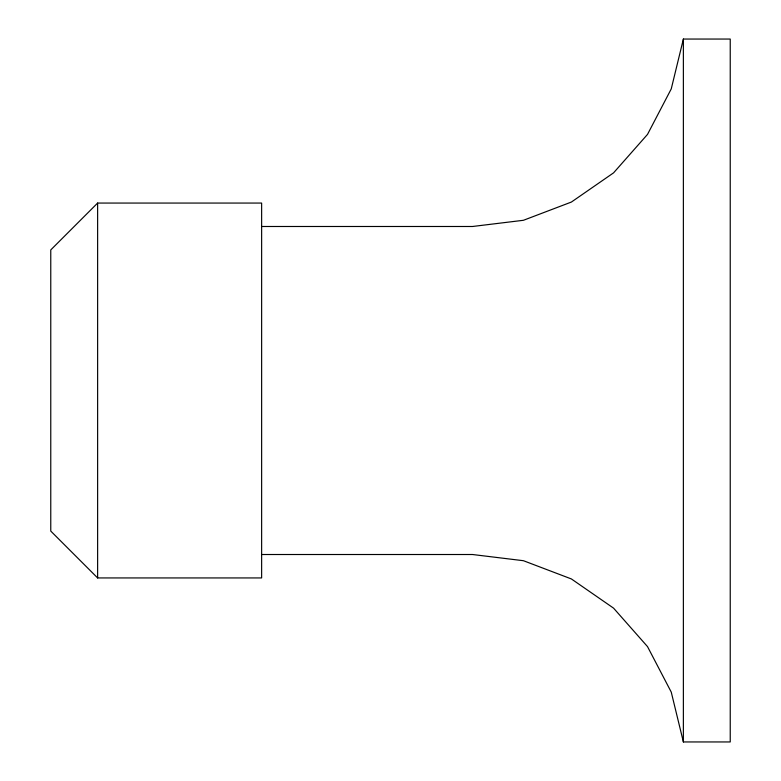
<?xml version="1.0" encoding="UTF-8"?>
<svg xmlns="http://www.w3.org/2000/svg" width="781" height="781" viewBox="0 0 781 781"><rect width="100%" height="100%" fill="white"/><g stroke="black" fill="none" stroke-linecap="round" stroke-linejoin="round"><path stroke-width="1.17" d="M261.635 554.51L472.505 554.51L523.436 560.709L571.389 578.946L613.573 608.145L647.517 646.609L671.25 692.103L683.375 741.95L730.235 741.95L730.235 39.05L683.375 39.05L671.25 88.897L647.517 134.391L613.573 172.855L571.389 202.054L523.436 220.291L472.505 226.49L261.635 226.49M97.625 203.06L50.765 249.92L50.765 531.08L97.625 577.94L261.635 577.94L261.635 203.06L97.625 203.06L97.625 577.94M683.375 39.05L683.375 741.95"/></g></svg>
